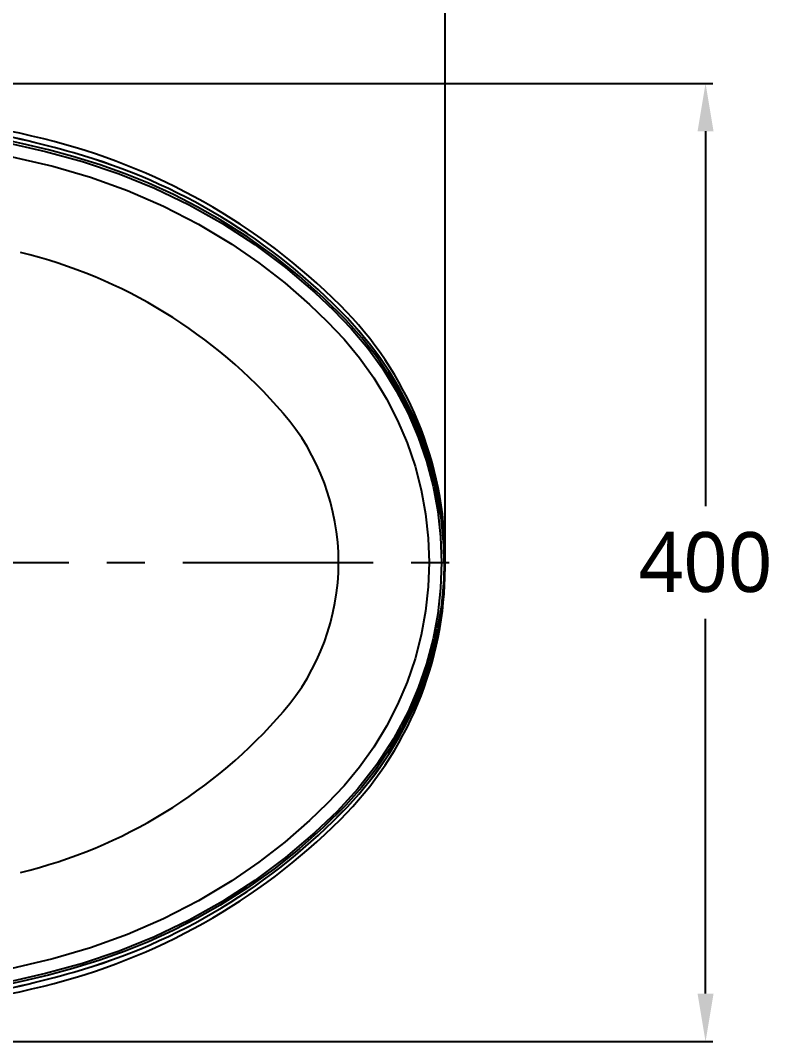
# Model space of a CAD drawing. Header units: millimetres. Extents: x 6575 to 9132, y 125 to 2418.
# Drawn here: x 7292.4 to 7606.8, y 1553.8 to 1980.1 of the extents above; entities that cross this region are included whole.
import ezdxf

# ---------------------------------------------------------------- set-up
doc = ezdxf.new("R2010")
doc.units = ezdxf.units.MM
doc.header["$LTSCALE"] = 0.5
doc.linetypes.add('CENTER', pattern=[50.8, 31.75, -6.35, 6.35, -6.35])
doc.layers.add('1', color=1, linetype='Continuous')
doc.styles.get("Standard").update_dxf_attribs({"font": 'NanumGothic.ttf'})
doc.dimstyles.new('ISO-25', dxfattribs={"dimtxt": 20, "dimasz": 20, "dimexe": 3, "dimexo": 1, "dimgap": 5, "dimtad": 1, "dimtoh": 1, "dimdec": 0, "dimtxsty": 'Standard', "dimcen": 0, "dimclrd": 3, "dimclre": 3, "dimclrt": 2, "dimadec": 0, "dimazin": 0, "dimtfac": 1, "dimtdec": 0, "dimtmove": 0, "dimatfit": 3, "dimfxl": 0, "dimarcsym": 0})

# ---------------------------------------------------------------- blocks, each defined once
blk = doc.blocks.new('*D60')
at = {"color": 3, "lineweight": -2}
for p, q in [((6759.64, 1947.83), (6759.64, 2075.29)), ((6779.64, 2072.29), (7449.62, 2072.29)), ((7469.62, 1754.83), (7469.62, 2075.29))]:
    blk.add_line(p, q, dxfattribs=at)
at = {"color": 3}
for points in [[(6779.64, 2075.62), (6779.64, 2068.96), (6759.64, 2072.29)], [(7449.62, 2075.62), (7449.62, 2068.96), (7469.62, 2072.29)]]:
    blk.add_solid(points, dxfattribs=at)
at = {"layer": 'Defpoints', "color": 0}
for p in [(7469.62, 2072.29), (6759.64, 1946.83), (7469.62, 1753.83)]:
    blk.add_point(p, dxfattribs=at)
at = {"color": 2, "insert": (7114.63, 2095.81), "char_height": 25, "attachment_point": 5}
blk.add_mtext('710', dxfattribs=at)
blk = doc.blocks.new('*D61')
at = {"color": 3, "lineweight": -2}
for p, q in [((6999.64, 1824.73), (6999.64, 2019.89)), ((7019.64, 2016.89), (7449.64, 2016.89)), ((7469.64, 1754.83), (7469.64, 2019.89))]:
    blk.add_line(p, q, dxfattribs=at)
at = {"color": 3}
for points in [[(7019.64, 2020.23), (7019.64, 2013.56), (6999.64, 2016.89)], [(7449.64, 2020.23), (7449.64, 2013.56), (7469.64, 2016.89)]]:
    blk.add_solid(points, dxfattribs=at)
at = {"layer": 'Defpoints', "color": 0}
for p in [(7469.64, 2016.89), (6999.64, 1823.73), (7469.64, 1753.83)]:
    blk.add_point(p, dxfattribs=at)
at = {"color": 2, "insert": (7234.64, 2040.41), "char_height": 25, "attachment_point": 5}
blk.add_mtext('470', dxfattribs=at)
blk = doc.blocks.new('*D69')
at = {"color": 3, "lineweight": -2}
for p, q in [((6906.99, 1953.83), (7581.36, 1953.83)), ((7578.36, 1933.83), (7578.36, 1777.35)), ((7578.36, 1573.83), (7578.36, 1730.31)), ((6906.99, 1553.83), (7581.36, 1553.83))]:
    blk.add_line(p, q, dxfattribs=at)
at = {"color": 3}
for points in [[(7575.02, 1933.83), (7581.69, 1933.83), (7578.36, 1953.83)], [(7575.02, 1573.83), (7581.69, 1573.83), (7578.36, 1553.83)]]:
    blk.add_solid(points, dxfattribs=at)
at = {"layer": 'Defpoints', "color": 0}
for p in [(6905.99, 1953.83), (6905.99, 1553.83), (7578.36, 1553.83)]:
    blk.add_point(p, dxfattribs=at)
at = {"color": 2, "insert": (7578.36, 1753.83), "char_height": 25, "attachment_point": 5}
blk.add_mtext('400', dxfattribs=at)
blk = doc.blocks.new('2E12E')
at = {"color": 2}
for p, q in [((7126.63, 1246.98), (7126.63, 1246.97)), ((7240.84, 1177.94), (7240.84, 1177.94)), ((7240.84, 974.04), (7240.84, 974.04)), ((7126.63, 905.01), (7126.63, 905.01))]:
    blk.add_line(p, q, dxfattribs=at)
for points in [[(7096.59, 1251.77), (7114.88, 1247.58), (7130.33, 1243.37), (7145.52, 1238.31), (7160.37, 1232.28), (7174.79, 1225.32), (7188.75, 1217.45), (7202.18, 1208.71), (7215.02, 1199.13), (7227.23, 1188.74), (7234.99, 1181.4), (7242.42, 1173.7), (7249.32, 1165.52), (7255.59, 1156.84), (7261.22, 1147.72), (7266.15, 1138.22), (7270.38, 1128.37), (7273.87, 1118.24), (7276.6, 1107.88), (7278.56, 1097.35), (7279.74, 1086.7), (7280.14, 1075.99)], [(7126.2, 1245.48), (7116.05, 1248.2), (7105.32, 1250.79), (7094.01, 1253.23), (7082.11, 1255.46), (7070.95, 1257.27), (7059.75, 1258.79), (7048.52, 1260.04), (7037.25, 1261)], [(7097.9, 1246.11), (7117.88, 1241.38), (7133.64, 1236.84), (7149.06, 1231.34), (7164.09, 1224.81), (7178.65, 1217.3), (7192.67, 1208.83), (7203.91, 1201.07), (7214.69, 1192.7), (7225, 1183.73), (7232.4, 1176.65), (7239.44, 1169.25), (7245.95, 1161.39), (7251.87, 1153.09), (7257.17, 1144.37), (7261.82, 1135.29), (7265.8, 1125.9), (7269.08, 1116.24), (7271.66, 1106.37), (7273.5, 1096.33), (7274.62, 1086.19), (7274.99, 1075.99)], [(7218.41, 1197.43), (7210.13, 1203.96), (7199.24, 1211.74), (7187.76, 1219.03), (7178.17, 1224.49), (7168.2, 1229.59), (7157.87, 1234.31), (7148.15, 1238.25), (7137.6, 1242.01), (7126.2, 1245.48)], [(7240.16, 1177.29), (7230.82, 1186.53), (7220.71, 1195.52), (7218.41, 1197.43)], [(7277.42, 1107.74), (7274.92, 1117.41), (7271.77, 1126.88), (7268.01, 1136.05), (7263.57, 1145.07), (7258.56, 1153.7), (7252.97, 1161.98), (7246.94, 1169.72), (7240.16, 1177.29)], [(7278.38, 1103.42), (7277.91, 1105.54), (7277.42, 1107.74)], [(7281.26, 1075.99), (7281.07, 1083.12), (7280.61, 1089.39), (7279.96, 1094.75), (7279.2, 1099.41), (7278.38, 1103.42)], [(7280.14, 1075.99), (7279.74, 1065.28), (7278.56, 1054.63), (7276.6, 1044.1), (7273.87, 1033.74), (7270.38, 1023.61), (7266.15, 1013.77), (7260.15, 1002.41), (7253.16, 991.62), (7245.25, 981.49), (7236.51, 972.09), (7227.23, 963.24), (7215.02, 952.85), (7202.18, 943.27), (7188.75, 934.53), (7174.79, 926.66), (7160.37, 919.7), (7145.52, 913.68), (7130.33, 908.62), (7114.88, 904.41), (7094.92, 899.87)], [(7274.99, 1075.99), (7274.62, 1065.8), (7273.5, 1055.65), (7271.66, 1045.62), (7269.08, 1035.74), (7265.8, 1026.09), (7261.82, 1016.69), (7257.17, 1007.61), (7251.87, 998.9), (7245.95, 990.59), (7239.44, 982.74), (7232.4, 975.33), (7225, 968.25), (7214.69, 959.28), (7203.91, 950.91), (7192.67, 943.15), (7178.65, 934.69), (7164.09, 927.17), (7149.06, 920.64), (7133.64, 915.14), (7117.88, 910.6), (7097.9, 905.87)], [(7281.26, 1075.99), (7281.07, 1068.87), (7280.61, 1062.6), (7279.96, 1057.23), (7279.2, 1052.57), (7278.38, 1048.57)], [(7277.42, 1044.25), (7277.91, 1046.45), (7278.38, 1048.57)], [(7277.42, 1044.25), (7274.92, 1034.56), (7271.76, 1025.08), (7268, 1015.91), (7263.55, 1006.87), (7258.54, 998.25), (7252.95, 989.97), (7246.93, 982.26), (7240.16, 974.69)], [(7240.16, 974.69), (7230.8, 965.43), (7220.66, 956.42), (7218.41, 954.54)], [(7218.41, 954.54), (7210.07, 947.98), (7199.17, 940.21), (7187.68, 932.91), (7178.1, 927.46), (7168.13, 922.36), (7157.8, 917.64), (7148.1, 913.72), (7137.57, 909.97), (7126.2, 906.5)], [(7126.2, 906.5), (7116.05, 903.79), (7105.32, 901.2), (7094.01, 898.76), (7082.12, 896.52), (7070.96, 894.72), (7059.76, 893.19), (7048.52, 891.95), (7037.25, 890.98)]]:
    blk.add_lwpolyline(points, dxfattribs=at)
for centre, radius, start, end in [((7001.63, 808.56), 455.89, 74.0873, 85.4987), ((7001.63, 808.56), 455.88, 74.0873, 85.4987), ((7057.02, 1002.82), 253.89, 43.6123, 74.0873), ((7057.02, 1002.82), 253.88, 43.6123, 74.0873), ((7133.83, 1075.99), 147.8, 316.3877, 43.6123), ((7133.83, 1075.99), 147.8, 0, 43.6123), ((7133.83, 1075.99), 147.8, 316.3877, 0), ((7057.02, 1149.17), 253.89, 285.9127, 316.3877), ((7057.02, 1149.17), 253.88, 285.9127, 316.3877), ((7001.63, 1343.43), 455.89, 274.5013, 285.9127), ((7001.63, 1343.43), 455.88, 274.5013, 285.9127)]:
    blk.add_arc(centre, radius, start, end, dxfattribs=at)

msp = doc.modelspace()

# ---------------------------------------------------------------- linework, layer by layer
at = {"color": 7}
for centre, radius, start, end in [((7182.45, 1440.37), 504.68, 76.2868, 85.6283), ((7239.5, 1674.19), 264, 45.0643, 76.2868), ((7242.73, 1678.92), 210.26, 40.7057, 76.3435), ((7320.95, 1755.83), 148.68, 0, 45.0643), ((7329.8, 1753.83), 95.39, 0, 40.7057), ((7329.8, 1753.83), 95.39, 319.2943, 0), ((7320.95, 1751.83), 148.68, 314.9357, 0), ((7242.73, 1828.74), 210.26, 283.6565, 319.2943), ((7239.5, 1833.46), 264, 283.7132, 314.9357), ((7182.45, 2067.28), 504.68, 274.3717, 283.7132)]:
    msp.add_arc(centre, radius, start, end, dxfattribs=at)
at = {"layer": '1', "color": 1, "linetype": 'CENTER', "ltscale": 5}
msp.add_line((6725.21, 1753.83), (7482.54, 1753.83), dxfattribs=at)

# ---------------------------------------------------------------- block references
msp.add_blockref('2E12E', (188.01, 677.83))

# ---------------------------------------------------------------- dimensions: what is measured, and where the dimension line sits
for base, p1, p2, picture, middle in [((7469.62, 2072.29), (6759.64, 1946.83), (7469.62, 1753.83), '*D60', (7114.63, 2072.29)), ((7469.64, 2016.89), (6999.64, 1823.73), (7469.64, 1753.83), '*D61', (7234.64, 2016.89))]:
    dim = msp.add_linear_dim(base=base, p1=p1, p2=p2, dimstyle='ISO-25', override={"dimscale": 1, "dimtxt": 25, "dimgap": 10, "dimarcsym": 1})
    dim.commit()
    dim.dimension.update_dxf_attribs({"geometry": picture, "text_midpoint": middle, "dimtype": 160})
dim = msp.add_linear_dim(base=(7578.36, 1553.83), p1=(6905.99, 1953.83), p2=(6905.99, 1553.83), angle=90, dimstyle='ISO-25', override={"dimtxt": 25, "dimgap": 10, "dimtad": 0, "dimtih": 1, "dimarcsym": 1})
dim.commit()
dim.dimension.update_dxf_attribs({"geometry": '*D69', "text_midpoint": (7578.36, 1753.83), "dimtype": 160})

doc.saveas('drawing.dxf')
